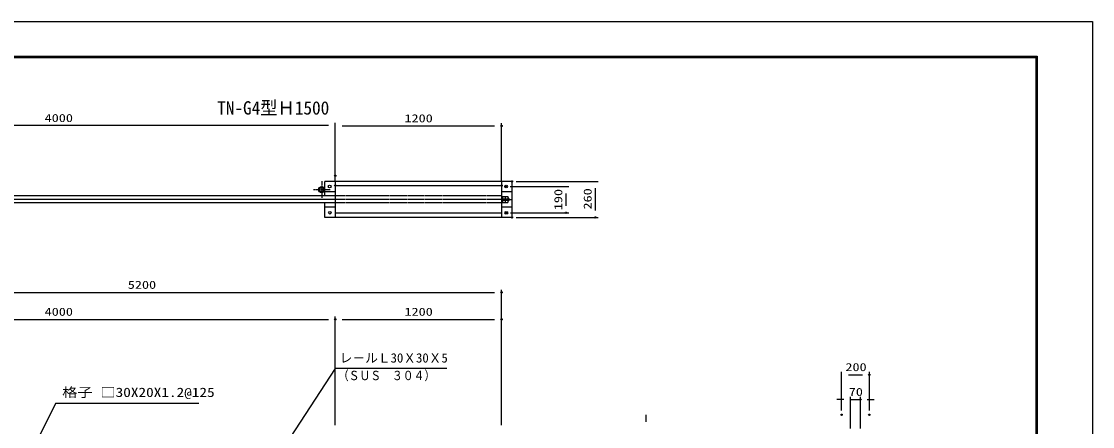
# Model space of a CAD drawing. Units: millimetres, scale not verified. Extents: x -5940 to 5940, y -4200 to 4200.
# Drawn here: x -1789 to 5940, y 1278 to 4200 of the extents above; entities that cross this region are included whole.
import ezdxf
from ezdxf.enums import TextEntityAlignment as Align

# ---------------------------------------------------------------- set-up
doc = ezdxf.new("R2010")
doc.units = ezdxf.units.MM
doc.header["$LTSCALE"] = 20
doc.header["$PDMODE"] = 32
doc.header["$PDSIZE"] = 10
for name, pattern in [('USER1', [0.375, 0.25, -0.125]), ('USER4', [0.906, 0.591, -0.118, 0.079, -0.118]), ('USER5', [1.01, 0.5, -0.25, 0.01, -0.25])]:
    doc.linetypes.add(name, pattern=pattern)
for name, color, linetype, lineweight in [('0-0_0', 7, 'Continuous', 25), ('0-1_1', 7, 'Continuous', 25), ('0-2_EXTCNT-L', 4, 'Continuous', 25), ('0-3_CENTLN-L', 4, 'USER5', 25), ('0-B_WAKU', 7, 'Continuous', 25)]:
    doc.layers.add(name, color=color, linetype=linetype, lineweight=lineweight)
doc.layers.add('0-5_DEFPOINTS', color=7, linetype='Continuous')
doc.layers.add('0-6_10', color=7, linetype='Continuous')
doc.styles.add('ＭＳ ゴシック', font='')
doc.styles.get('ＭＳ ゴシック').set_extended_font_data('MS Gothic')

msp = doc.modelspace()

# ---------------------------------------------------------------- linework, layer by layer
at = {"layer": '0-0_0', "color": 2}
for p, q in [((426.08, 3448.69), (-3473.92, 3448.69)), ((2140.21, 2960.26), (2140.21, 2870.45)), ((2351.97, 2996.81), (2351.97, 2836.81)), ((-3473.92, 2245.52), (1626.08, 2245.52)), ((-3473.92, 2051.15), (426.08, 2051.15)), ((526.08, 2051.15), (1626.08, 2051.15)), ((4179.8, 1652.1), (4279.8, 1652.1)), ((4144.8, 1473.1), (4094.8, 1473.1)), ((4194.8, 1473.1), (4264.8, 1473.1)), ((4314.8, 1473.1), (4364.8, 1473.1)), ((2719.73, 1313.29), (2719.73, 1363.29))]:
    msp.add_line(p, q, dxfattribs=at)
at = {"layer": '0-0_0', "color": 1}
for p, q in [((476.08, 3116.81), (476.08, 3468.69)), ((1781.08, 3046.81), (2371.97, 3046.81)), ((1738.24, 3010.26), (2160.21, 3010.26)), ((1740.36, 2820.45), (2160.21, 2820.45)), ((1781.08, 2786.81), (2371.97, 2786.81)), ((1676.08, 1288.29), (1676.08, 2265.52)), ((476.08, 1288.29), (476.08, 2071.15)), ((476.08, 1288.29), (476.08, 2071.15)), ((1676.08, 1293.29), (1676.08, 2071.15)), ((4129.8, 1393.29), (4129.8, 1672.1)), ((4329.8, 1393.29), (4329.8, 1672.1)), ((4194.8, 1263.29), (4194.8, 1493.1)), ((4264.8, 1263.29), (4264.8, 1493.1))]:
    msp.add_line(p, q, dxfattribs=at)
at = {"layer": '0-0_0'}
for p, q in [((1676.08, 2938.81), (1720.08, 2938.81)), ((1676.08, 2916.81), (1751.08, 2916.81)), ((1676.08, 2894.81), (1720.08, 2894.81)), ((1682.08, 2921.81), (1720.08, 2921.81)), ((1682.08, 2921.31), (1720.08, 2921.31)), ((1682.08, 2912.31), (1720.08, 2912.31)), ((1682.08, 2911.81), (1720.08, 2911.81)), ((1720.08, 2926.61), (1726.88, 2926.61)), ((1720.08, 2921.71), (1728.08, 2921.71)), ((1720.08, 2911.91), (1728.08, 2911.91)), ((1720.08, 2907.01), (1726.88, 2907.01))]:
    msp.add_line(p, q, dxfattribs=at)
for points in [[(1280.3, 1697.12), (474.73, 1697.12), (113.58, 1144.21)], [(-507.29, 1444.83), (-1543.12, 1444.83), (-1788.1, 952.6)]]:
    msp.add_lwpolyline(points, dxfattribs=at)
for centre, radius in [((435.62, 3010.61), 9.76), ((1708.24, 3010.26), 9.76), ((378.08, 2986.81), 21.12), ((378.08, 2986.81), 13.92), ((437.73, 2820.8), 9.76), ((1710.36, 2820.45), 9.76)]:
    msp.add_circle(centre, radius, dxfattribs=at)
for centre, radius, start, end in [((1724.98, 2924.16), 3.1, 307.80915, 52.19085), ((1717.48, 2916.81), 10.6, 332.47843, 27.52157), ((1724.98, 2909.46), 3.1, 307.8099, 52.1901)]:
    msp.add_arc(centre, radius, start, end, dxfattribs=at)
at = {"layer": '0-1_1'}
for p, q in [((401.09, 2941.81), (401.09, 3046.81)), ((476.08, 3046.81), (476.08, 2786.81)), ((476.08, 3016.81), (1676.08, 3016.81)), ((1676.08, 3046.81), (1676.08, 2786.81)), ((1751.08, 3046.81), (1751.08, 2786.81)), ((476.08, 2941.81), (-3523.92, 2941.81)), ((1682.08, 2938.81), (1682.08, 2894.81)), ((1701.08, 2938.81), (1701.08, 2894.81)), ((1720.08, 2938.81), (1720.08, 2894.81)), ((476.08, 2916.81), (-3523.92, 2916.81)), ((476.08, 2891.81), (-3523.92, 2891.81)), ((401.09, 2786.81), (401.09, 2891.81)), ((1684.08, 2921.81), (1684.08, 2911.81)), ((1728.08, 2924.16), (1728.08, 2909.46)), ((1676.08, 2816.81), (476.08, 2816.81))]:
    msp.add_line(p, q, dxfattribs=at)
at = {"layer": '0-1_1', "color": 4, "linetype": 'USER1'}
for p, q in [((1676.08, 2941.81), (476.08, 2941.81)), ((1676.08, 2916.81), (476.08, 2916.81)), ((1676.08, 2891.81), (476.08, 2891.81))]:
    msp.add_line(p, q, dxfattribs=at)
at = {"layer": '0-2_EXTCNT-L', "color": 1}
for p, q in [((476.08, 3046.81), (476.08, 3466.45)), ((1676.08, 3046.81), (1676.08, 3466.45))]:
    msp.add_line(p, q, dxfattribs=at)
at = {"layer": '0-2_EXTCNT-L', "color": 2}
msp.add_line((526.08, 3446.45), (1626.08, 3446.45), dxfattribs=at)
at = {"layer": '0-3_CENTLN-L', "color": 2, "linetype": 'USER4'}
for p, q in [((378.08, 3047.93), (378.08, 2925.69)), ((439.2, 2986.81), (316.96, 2986.81))]:
    msp.add_line(p, q, dxfattribs=at)
at = {"layer": '0-3_CENTLN-L', "color": 7, "linetype": 'Continuous'}
for p, q in [((1751.08, 3046.81), (401.09, 3046.81)), ((476.08, 2971.81), (401.09, 2971.81)), ((1751.08, 2971.81), (1676.08, 2971.81)), ((476.08, 2861.81), (401.09, 2861.81)), ((1751.08, 2861.81), (1676.08, 2861.81)), ((1751.08, 2786.81), (401.09, 2786.81))]:
    msp.add_line(p, q, dxfattribs=at)
at = {"layer": '0-5_DEFPOINTS'}
for p in [(1676.08, 3446.45), (476.08, 3086.81), (476.08, 3016.81), (1676.08, 3016.81), (1708.24, 3010.26), (1751.08, 3046.81), (1710.36, 2820.45), (1751.08, 2786.81), (2140.21, 2820.45), (2351.97, 2786.81), (1676.08, 2245.52), (476.08, 2051.15), (1676.08, 2051.15), (4329.8, 1652.1), (4264.8, 1473.1), (4129.8, 1363.29), (4329.8, 1363.29)]:
    msp.add_point(p, dxfattribs=at)
at = {"layer": '0-B_WAKU', "color": 3}
msp.add_lwpolyline([(-5939.55, 4200.32), (5940.45, 4200.32), (5940.45, -4199.68), (-5939.55, -4199.68)], close=True, dxfattribs=at)
at = {"layer": '0-B_WAKU'}
for points in [[(-5539.55, 3950.32), (5540.45, 3950.32), (5540.45, -3949.68), (-5539.55, -3949.68)], [(-5537.05, 3947.82), (5537.95, 3947.82), (5537.95, -3947.18), (-5537.05, -3947.18)], [(-5534.55, 3945.32), (5535.45, 3945.32), (5535.45, -3944.68), (-5534.55, -3944.68)], [(-5532.05, 3942.82), (5532.95, 3942.82), (5532.95, -3942.18), (-5532.05, -3942.18)], [(-5529.55, 3940.32), (5530.45, 3940.32), (5530.45, -3939.68), (-5529.55, -3939.68)]]:
    msp.add_lwpolyline(points, close=True, dxfattribs=at)

# ---------------------------------------------------------------- texts
at = {"layer": '0-0_0', "color": 3, "style": 'ＭＳ ゴシック'}
for s, height, width, p in [('4000', 57.77, 1.3, (-1621.06, 3457.59)), ('5200', 57.77, 1.3, (-1021.06, 2254.42)), ('4000', 57.77, 1.3, (-1621.06, 2060.05)), ('1200', 57.77, 1.3, (975.3, 2060.05)), ('200', 57.77, 1.3, (4156.94, 1660.99)), ('（ＳＵＳ\u3000３０４）', 67.35, 0.85, (494.61, 1592.97)), ('格子 □30X20X1.2@125', 67.35, 1.2, (-1494.54, 1471.31)), ('70', 57.77, 1.3, (4181.23, 1481.99))]:
    msp.add_text(s, height=height, dxfattribs=dict(at, width=width)).set_placement(p, align=Align.BOTTOM_LEFT)
at = {"layer": '0-0_0', "color": 3, "style": 'ＭＳ ゴシック', "width": 1.3}
for s, p in [('190', (2131.32, 2838.86)), ('260', (2343.07, 2843.96))]:
    msp.add_text(s, height=57.77, rotation=90, dxfattribs=at).set_placement(p, align=Align.BOTTOM_LEFT)
at = {"layer": '0-0_0', "color": 3, "style": 'ＭＳ ゴシック'}
msp.add_text('レ－ルＬ30Ｘ30Ｘ5', height=67.3, dxfattribs=at).set_placement((508.24, 1719.68), align=Align.BOTTOM_LEFT)
at = {"layer": '0-2_EXTCNT-L', "color": 3, "style": 'ＭＳ ゴシック', "width": 1.3}
msp.add_text('1200', height=57.77, dxfattribs=at).set_placement((975.3, 3455.35), align=Align.BOTTOM_LEFT)
at = {"layer": '0-6_10', "style": 'ＭＳ ゴシック', "width": 0.95}
msp.add_text(' TN-G4型Ｈ1500', height=96.19, dxfattribs=at).set_placement((-438.11, 3499.82), align=Align.BOTTOM_LEFT)

doc.saveas('drawing.dxf')
